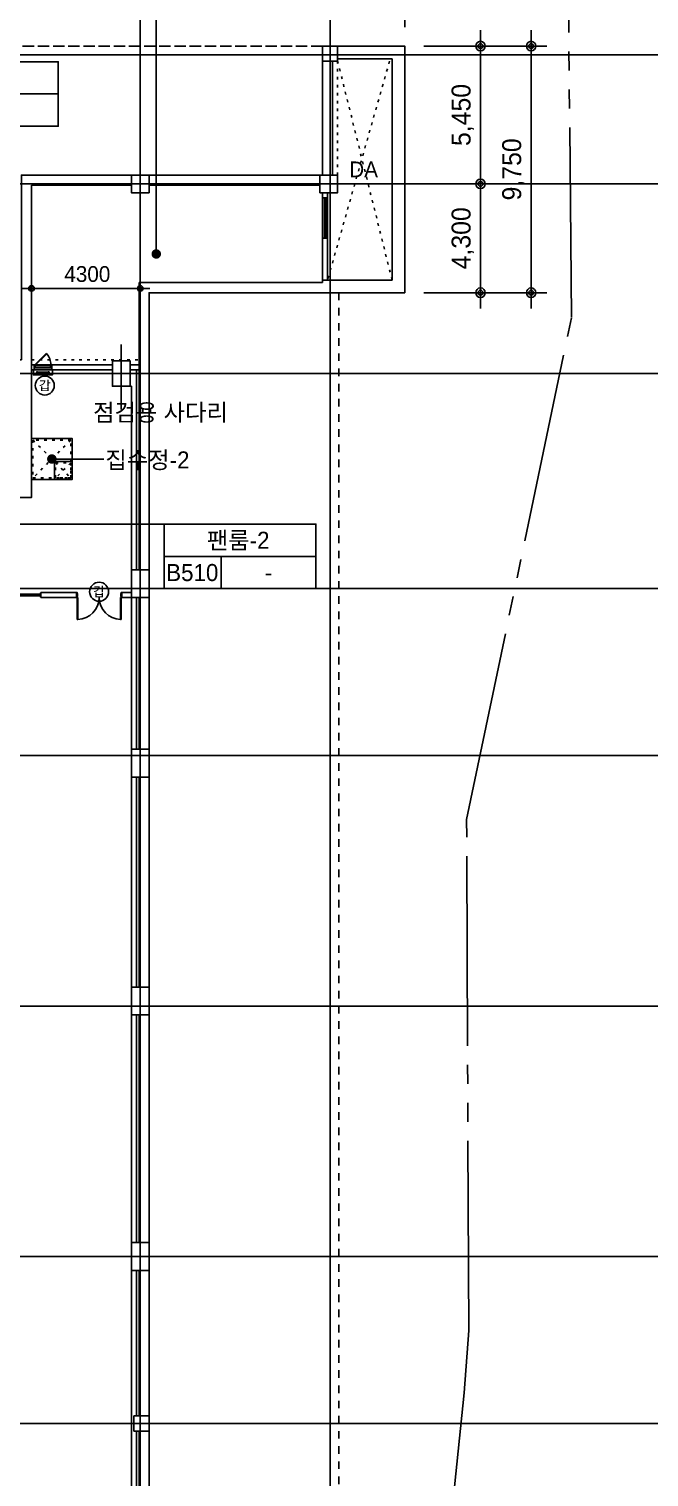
# Model space of a CAD drawing. Header units: metres. Extents: x 630750 to 860239, y 578133 to 726633.
# Drawn here: x 758604 to 783110, y 640692 to 697936 of the extents above; entities that cross this region are included whole.
import ezdxf
from ezdxf.enums import TextEntityAlignment as Align

# ---------------------------------------------------------------- set-up
doc = ezdxf.new("R2010")
doc.units = ezdxf.units.M
doc.header["$LTSCALE"] = 300
for name, pattern in [('HIDDEN', [2, 1, -1]), ('HIDDEN-1', [1.4, 0.35, -0.7, 0.35]), ('SITE$0$ACAD$0$DASHED', [19.05, 12.7, -6.35]), ('SITE$0$PROPERTY', [37.5, 25, -2.5, 2.5, -2.5, 2.5, -2.5])]:
    doc.linetypes.add(name, pattern=pattern)
doc.layers.get('Defpoints').update_dxf_attribs({"color": 8})
for name, color, linetype in [('A-CEN-1', 1, 'Continuous'), ('A-CON', 2, 'Continuous'), ('A-DIM', 7, 'Continuous'), ('A-DOR', 4, 'Continuous'), ('A-ELE-3', 3, 'Continuous'), ('A-ELE-7', 7, 'Continuous'), ('A-ELE-9', 9, 'Continuous'), ('A-ELE4', 4, 'Continuous'), ('A-ELE8', 8, 'Continuous'), ('A-ELE9', 9, 'Continuous'), ('A-HAT-1', 9, 'Continuous'), ('A-ROM', 7, 'Continuous'), ('A-STL1', 4, 'Continuous'), ('A-TXT-S', 3, 'Continuous'), ('A-WAL-BLK', 3, 'Continuous'), ('A-WALL-CONC', 2, 'Continuous'), ('A-WIN-GLASS', 4, 'Continuous'), ('DIM', 7, 'Continuous'), ('DOR', 4, 'Continuous'), ('SITE$0$C-PROP', 72, 'SITE$0$ACAD$0$DASHED'), ('블럭', 7, 'Continuous')]:
    doc.layers.add(name, color=color, linetype=linetype)
doc.styles.add('TEXT', font='')
doc.styles.add('TEXT(돋음)', font='')
doc.styles.add('돋움', font='')
doc.styles.get('TEXT').set_extended_font_data('DotumChe')
doc.styles.get('TEXT(돋음)').set_extended_font_data('Dotum')
doc.styles.get('돋움').set_extended_font_data('Dotum')
doc.dimstyles.new('DIM250', dxfattribs={"dimscale": 250, "dimtxt": 3, "dimasz": 1, "dimexe": 2, "dimexo": 3, "dimgap": 1, "dimtad": 1, "dimdec": 0, "dimzin": 0, "dimdsep": 46, "dimlunit": 6, "dimtxsty": 'TEXT(돋음)', "dimblk": 'Z_DOT', "dimcen": 2.5, "dimdle": 2, "dimclrd": 256, "dimclre": 256, "dimclrt": 3, "dimadec": 0, "dimazin": 0, "dimtfac": 1, "dimtdec": 0, "dimtix": 1, "dimtmove": 2, "dimatfit": 3, "dimldrblk": 'Z_DOT', "dimfxl": 1, "dimtolj": 1, "dimtzin": 0, "dimarcsym": 0})
doc.dimstyles.new('DIM250s', dxfattribs={"dimscale": 250, "dimtxt": 2.5, "dimasz": 0.6, "dimexe": 1.5, "dimexo": 2, "dimgap": 1, "dimtad": 1, "dimdec": 0, "dimzin": 0, "dimdsep": 46, "dimtxsty": 'TEXT(돋음)', "dimblk": 'Z_DOT', "dimcen": 1.5, "dimdle": 2, "dimclrd": 256, "dimclre": 256, "dimclrt": 3, "dimadec": 0, "dimazin": 0, "dimtfac": 1, "dimtdec": 0, "dimtix": 1, "dimtmove": 2, "dimatfit": 3, "dimldrblk": 'Z_DOT', "dimfxl": 1, "dimtolj": 1, "dimtzin": 0, "dimarcsym": 0})

# ---------------------------------------------------------------- blocks, each defined once
blk = doc.blocks.new('Z_DOT')
at = {"layer": 'DIM', "color": 7}
for p, q in [((0, -2.5), (0, 2.5)), ((-2.5, 0), (2.5, 0))]:
    blk.add_line(p, q, dxfattribs=at)
for radius in [0.75, 0.375]:
    blk.add_circle((0, 0), radius, dxfattribs=at)
blk = doc.blocks.new('*D25')
at = {"layer": 'A-DIM', "lineweight": -2, "transparency": 16777216}
for p, q in [((770504, 698010), (770504, 699919)), ((773455, 698010), (773455, 699919)), ((770254, 699419), (770004, 699419)), ((770504, 699419), (773455, 699419)), ((773705, 699419), (773955, 699419))]:
    blk.add_line(p, q, dxfattribs=at)
at = {"layer": 'Defpoints', "color": 0, "transparency": 16777216}
for p in [(773455, 699419), (770504, 697260), (773455, 697260)]:
    blk.add_point(p, dxfattribs=at)
at = {"layer": 'A-DIM', "lineweight": -2, "transparency": 16777216, "xscale": 250, "yscale": 250, "zscale": 250}
blk.add_blockref('Z_DOT', (770504, 699419), dxfattribs=at)
at = {"layer": 'A-DIM', "lineweight": -2, "transparency": 16777216, "xscale": 250, "yscale": 250, "zscale": 250, "rotation": 180}
blk.add_blockref('Z_DOT', (773455, 699419), dxfattribs=at)
at = {"layer": 'A-DIM', "color": 3, "transparency": 16777216, "insert": (771980, 700117), "char_height": 750, "attachment_point": 5, "style": 'TEXT(돋음)'}
blk.add_mtext('\\A1;2,950', dxfattribs=at)
blk = doc.blocks.new('*D26')
at = {"layer": 'A-DIM', "lineweight": -2, "transparency": 16777216}
for p, q in [((774204, 697260), (776950, 697260)), ((776450, 692060), (776450, 697010)), ((774205, 691810), (776950, 691810))]:
    blk.add_line(p, q, dxfattribs=at)
at = {"layer": 'Defpoints', "color": 0, "transparency": 16777216}
for p in [(773454, 697260), (776450, 697260), (773455, 691810)]:
    blk.add_point(p, dxfattribs=at)
at = {"layer": 'A-DIM', "lineweight": -2, "transparency": 16777216, "xscale": 250, "yscale": 250, "zscale": 250}
for p, rotation in [((776450, 697260), 90), ((776450, 691810), 270)]:
    blk.add_blockref('Z_DOT', p, dxfattribs=dict(at, rotation=rotation))
at = {"layer": 'A-DIM', "color": 3, "transparency": 16777216, "insert": (775752, 694535), "char_height": 750, "attachment_point": 5, "rotation": 90, "style": 'TEXT(돋음)'}
blk.add_mtext('\\A1;5,450', dxfattribs=at)
blk = doc.blocks.new('*D27')
at = {"layer": 'A-DIM', "lineweight": -2, "transparency": 16777216}
for p, q in [((774205, 691810), (776950, 691810)), ((776450, 687760), (776450, 691560)), ((774205, 687510), (776950, 687510))]:
    blk.add_line(p, q, dxfattribs=at)
at = {"layer": 'Defpoints', "color": 0, "transparency": 16777216}
for p in [(773455, 691810), (776450, 691810), (773455, 687510)]:
    blk.add_point(p, dxfattribs=at)
at = {"layer": 'A-DIM', "lineweight": -2, "transparency": 16777216, "xscale": 250, "yscale": 250, "zscale": 250}
for p, rotation in [((776450, 691810), 90), ((776450, 687510), 270)]:
    blk.add_blockref('Z_DOT', p, dxfattribs=dict(at, rotation=rotation))
at = {"layer": 'A-DIM', "color": 3, "transparency": 16777216, "insert": (775752, 689660), "char_height": 750, "attachment_point": 5, "rotation": 90, "style": 'TEXT(돋음)'}
blk.add_mtext('\\A1;4,300', dxfattribs=at)
blk = doc.blocks.new('*D28')
at = {"layer": 'A-DIM', "lineweight": -2, "transparency": 16777216}
for p, q in [((774205, 697260), (778950, 697260)), ((778450, 697010), (778450, 687760)), ((774204, 687510), (778950, 687510))]:
    blk.add_line(p, q, dxfattribs=at)
at = {"layer": 'Defpoints', "color": 0, "transparency": 16777216}
for p in [(773455, 697260), (773454, 687510), (778450, 687510)]:
    blk.add_point(p, dxfattribs=at)
at = {"layer": 'A-DIM', "lineweight": -2, "transparency": 16777216, "xscale": 250, "yscale": 250, "zscale": 250}
for p, rotation in [((778450, 697260), 90), ((778450, 687510), 270)]:
    blk.add_blockref('Z_DOT', p, dxfattribs=dict(at, rotation=rotation))
at = {"layer": 'A-DIM', "color": 3, "transparency": 16777216, "insert": (777752, 692385), "char_height": 750, "attachment_point": 5, "rotation": 90, "style": 'TEXT(돋음)'}
blk.add_mtext('\\A1;9,750', dxfattribs=at)
blk = doc.blocks.new('*D29')
at = {"layer": 'A-DIM', "lineweight": -2, "transparency": 16777216}
for p, q in [((758704, 690309), (758704, 687306)), ((763004, 690309), (763004, 687306)), ((758854, 687681), (762854, 687681))]:
    blk.add_line(p, q, dxfattribs=at)
at = {"layer": 'Defpoints', "color": 0, "transparency": 16777216}
for p in [(758704, 690809), (763004, 690809), (763004, 687681)]:
    blk.add_point(p, dxfattribs=at)
at = {"layer": 'A-DIM', "lineweight": -2, "transparency": 16777216, "xscale": 150, "yscale": 150, "zscale": 150, "rotation": 180}
blk.add_blockref('Z_DOT', (758704, 687681), dxfattribs=at)
at = {"layer": 'A-DIM', "lineweight": -2, "transparency": 16777216, "xscale": 150, "yscale": 150, "zscale": 150}
blk.add_blockref('Z_DOT', (763004, 687681), dxfattribs=at)
at = {"layer": 'A-DIM', "color": 3, "transparency": 16777216, "insert": (760910, 688244), "char_height": 625, "attachment_point": 5, "style": 'TEXT(돋음)'}
blk.add_mtext('\\A1;4300', dxfattribs=at)
blk = doc.blocks.new('d-18-18')
at = {"layer": 'A-DOR'}
for p, q in [((73696, 448489), (74565, 448489)), ((73696, 448459), (73696, 448489)), ((73696, 448459), (74565, 448459)), ((74565, 448459), (74565, 448489)), ((73696, 446779), (74565, 446779)), ((73696, 446779), (73696, 446749)), ((73696, 446749), (74565, 446749)), ((74565, 446749), (74565, 446779))]:
    blk.add_line(p, q, dxfattribs=at)
for points in [[(74565, 448459), (73696, 448459)], [(74565, 446779), (73696, 446779)]]:
    blk.add_lwpolyline(points, dxfattribs=at)
for points in [[(74565, 448519), (74765, 448519), (74765, 448489), (74720, 448489), (74720, 448474), (74610, 448474), (74610, 448489), (74565, 448489)], [(74565, 446719), (74765, 446719), (74765, 446749), (74720, 446749), (74720, 446764), (74610, 446764), (74610, 446749), (74565, 446749)]]:
    blk.add_lwpolyline(points, close=True, dxfattribs=at)
for centre, start, end in [((74565, 448489), 181.9742, 270), ((74565, 446749), 90, 178.0258)]:
    blk.add_arc(centre, 870, start, end, dxfattribs=at)
blk = doc.blocks.new('sym-rom')
at = {"color": 0, "linetype": 'ByBlock'}
for p, q in [((0, 5.1), (24, 5.1)), ((9, 0), (9, 5.1))]:
    blk.add_line(p, q, dxfattribs=at)
blk.add_lwpolyline([(0, 0), (24, 0), (24, 10.2), (0, 10.2)], close=True, dxfattribs=at)
blk = doc.blocks.new('dor-700')
at = {"layer": 'A-DOR'}
for p, q in [((197, 553), (218, 574)), ((218, 574), (670, 123)), ((197, 553), (649, 102)), ((670, 123), (649, 102))]:
    blk.add_line(p, q, dxfattribs=at)
for points in [[(0, 123), (0, 3), (45, 3), (45, 78), (30, 78), (30, 123)], [(700, 123), (700, 3), (655, 3), (655, 78), (670, 78), (670, 123)]]:
    blk.add_lwpolyline(points, close=True, dxfattribs=at)
blk.add_arc((715, 104), 686, 139.1042, 178.3732, dxfattribs=at)
at = {"layer": 'DOR', "color": 9}
for points in [[(30, 123), (627, 123)], [(45, 78), (655, 78)], [(45, 3), (655, 3)]]:
    blk.add_lwpolyline(points, dxfattribs=at)

msp = doc.modelspace()

# ---------------------------------------------------------------- linework, layer by layer
at = {"layer": 'A-CEN-1', "linetype": 'Continuous'}
for p, q in [((763004.4, 708258.8), (763004.4, 599232.8)), ((770504.4, 708258.8), (770504.4, 599232.8)), ((796986.4, 696910.2), (657202.6, 696910.2)), ((796986.4, 691810.2), (657202.6, 691810.2)), ((762254.4, 685460.5), (762254.4, 682893.8)), ((796986.4, 684310.2), (657202.6, 684310.2)), ((796986.4, 675810.2), (657202.6, 675810.2)), ((796986.4, 669210.2), (657202.6, 669210.2)), ((796986.4, 659310.2), (657202.6, 659310.2)), ((796986.4, 649410.2), (657202.6, 649410.2)), ((796986.4, 642810.2), (706281.8, 642810.2))]:
    msp.add_line(p, q, dxfattribs=at)
at = {"layer": 'A-CON'}
for points in [[(770204.4, 697260.2), (770804.4, 697260.2), (770804.4, 696660.2), (770204.4, 696660.2)], [(762654.4, 692160.2), (763354.4, 692160.2), (763354.4, 691460.2), (762654.4, 691460.2)], [(770104.4, 692160.2), (770804.4, 692160.2), (770804.4, 691460.2), (770104.4, 691460.2)], [(761904.4, 684810.2), (762604.4, 684810.2), (762604.4, 683810.2), (761904.4, 683810.2)], [(762654.4, 676560.2), (763354.4, 676560.2), (763354.4, 675460.2), (762654.4, 675460.2)], [(762654.4, 669460.2), (763354.4, 669460.2), (763354.4, 668360.2), (762654.4, 668360.2)], [(762654.4, 660060.2), (763354.4, 660060.2), (763354.4, 658960.2), (762654.4, 658960.2)], [(762654.4, 649960.2), (763354.4, 649960.2), (763354.4, 648860.2), (762654.4, 648860.2)], [(762754.4, 643110.2), (763354.4, 643110.2), (763354.4, 642510.2), (762754.4, 642510.2)]]:
    msp.add_lwpolyline(points, close=True, dxfattribs=at)
at = {"layer": 'A-DOR'}
for p, q in [((770314.4, 691215.2), (770314.4, 689704.5)), ((770374.4, 691215.2), (770374.4, 689704.5))]:
    msp.add_line(p, q, dxfattribs=at)
for points in [[(770404.4, 691260.2), (770284.4, 691260.2), (770284.4, 691215.2), (770404.4, 691215.2), (770404.4, 691215.2), (770404.4, 691215.2)], [(770404.4, 689659.5), (770284.4, 689659.5), (770284.4, 689704.5), (770404.4, 689704.5), (770404.4, 689704.5), (770404.4, 689704.5)]]:
    msp.add_lwpolyline(points, close=True, dxfattribs=at)
at = {"layer": 'A-ELE-3', "color": 3}
msp.add_lwpolyline([(758704.4, 680130.2), (760314.3, 680130.2), (760314.3, 681740.2), (758704.4, 681740.2)], close=True, dxfattribs=at)
at = {"layer": 'A-ELE-7'}
msp.add_line((761566.7, 680935.2), (759509.3, 680935.2), dxfattribs=at)
at = {"layer": 'A-ELE-7', "const_width": 187.5}
msp.add_lwpolyline([(759509.3, 680841.5, -1), (759509.3, 681029, -1)], format="xyb", close=True, dxfattribs=at)
at = {"layer": 'A-ELE-9', "linetype": 'HIDDEN-1'}
for p, q in [((760259.3, 681685.2), (758759.4, 680185.2)), ((758759.4, 681685.2), (760259.3, 680185.2)), ((760259.3, 680785.2), (759659.3, 680185.2))]:
    msp.add_line(p, q, dxfattribs=at)
for points in [[(758759.4, 680185.2), (760259.3, 680185.2), (760259.3, 681685.2), (758759.4, 681685.2)], [(759659.3, 680785.2), (760259.3, 680785.2), (760259.3, 680185.2), (759659.3, 680185.2)]]:
    msp.add_lwpolyline(points, close=True, dxfattribs=at)
at = {"layer": 'A-ELE4', "linetype": 'HIDDEN'}
for p, q in [((770204.4, 697260.2), (680954.4, 697260.2)), ((770854.4, 687510.2), (770854.4, 609960.2))]:
    msp.add_line(p, q, dxfattribs=at)
for points in [[(770854.4, 687510.2), (770854.4, 609960.2), (716064.8, 609960.2), (679154.4, 621160.4), (679154.4, 626866.2), (674154.4, 628383.4), (674154.4, 637410.2), (679154.4, 637410.2), (679154.4, 664910.2), (680954.4, 664910.2), (680954.4, 697260.2)], [(680954.4, 697260.2), (770204.4, 697260.2)]]:
    msp.add_lwpolyline(points, dxfattribs=at)
at = {"layer": 'A-ELE4'}
msp.add_lwpolyline([(759609.3, 680835.2), (760309.3, 680835.2), (760309.3, 680135.2), (759609.3, 680135.2)], close=True, dxfattribs=at)
at = {"layer": 'A-ELE8'}
msp.add_lwpolyline([(758779.4, 684460.2), (758779.4, 684260.2), (759529.4, 684260.2), (759529.4, 684460.2)], dxfattribs=at)
at = {"layer": 'A-ELE9'}
msp.add_line((758804.4, 684460.2), (759504.4, 684460.2), dxfattribs=at)
at = {"layer": 'A-HAT-1', "color": 8, "linetype": 'HIDDEN-1'}
for p, q in [((772854.4, 696660.2), (770404.4, 688010.2)), ((772954.4, 688010.2), (770804.4, 696660.2)), ((770804.4, 692160.2), (770804.4, 696660.2)), ((758704.4, 684860.2), (762954.4, 684860.2))]:
    msp.add_line(p, q, dxfattribs=at)
at = {"layer": 'A-ROM', "color": 7}
for p, q in [((763635.7, 700996.1), (763635.7, 689040.4)), ((763946.9, 678360.2), (756536.8, 678360.2))]:
    msp.add_line(p, q, dxfattribs=at)
at = {"layer": 'A-ROM', "color": 7, "const_width": 187.5}
msp.add_lwpolyline([(763542, 689040.4, -1), (763729.5, 689040.4, -1)], format="xyb", close=True, dxfattribs=at)
at = {"layer": 'A-STL1'}
for p, q in [((759357.7, 684372.7, 0), (758951, 684372.7, 0)), ((758951, 684347.7, 0), (759357.7, 684347.7, 0))]:
    msp.add_line(p, q, dxfattribs=at)
for centre in [(758929.4, 684360.2), (759379.4, 684360.2)]:
    msp.add_circle(centre, 25, dxfattribs=at)
at = {"layer": 'A-WAL-BLK'}
for p, q in [((770204.4, 691260.2), (770204.4, 691460.2)), ((770204.4, 691260.2), (770404.4, 691260.2)), ((770404.4, 691260.2), (770404.4, 691460.2)), ((770204.4, 688010.2), (770204.4, 689659.5)), ((770204.4, 689659.5), (770404.4, 689659.5)), ((770404.4, 688010.2), (770404.4, 689659.5)), ((758704.4, 684660.2), (758804.4, 684660.2)), ((758804.4, 684660.2), (758804.4, 684460.2)), ((759504.4, 684660.2), (761904.4, 684660.2)), ((759504.4, 684660.2), (759504.4, 684460.2)), ((762604.4, 684660.2), (762954.4, 684660.2)), ((758704.4, 684460.2), (758804.4, 684460.2)), ((759504.4, 684460.2), (761904.4, 684460.2)), ((762604.4, 684460.2), (762954.4, 684460.2)), ((762854.4, 684460.2), (762854.4, 676560.2)), ((762604.4, 683810.2), (762654.4, 683810.2)), ((762654.4, 683810.2), (762654.4, 676560.2)), ((759079.4, 675660.2), (760479.4, 675660.2)), ((759079.4, 675660.2), (759079.4, 675460.2)), ((760479.4, 675660.2), (760479.4, 675460.2)), ((762279.4, 675660.2), (762654.4, 675660.2)), ((762279.4, 675660.2), (762279.4, 675460.2)), ((759079.4, 675460.2), (760479.4, 675460.2)), ((762279.4, 675460.2), (762654.4, 675460.2)), ((762654.4, 675460.2), (762654.4, 669460.2)), ((762854.4, 675460.2), (762854.4, 669460.2)), ((762654.4, 668360.2), (762654.4, 660060.2)), ((762854.4, 668360.2), (762854.4, 660060.2)), ((762654.4, 658960.2), (762654.4, 649960.2)), ((762854.4, 658960.2), (762854.4, 649960.2)), ((762654.4, 648860.2), (762654.4, 631360.2)), ((762854.4, 648860.2), (762854.4, 643110.2)), ((762854.4, 642510.2), (762854.4, 633210.2))]:
    msp.add_line(p, q, dxfattribs=at)
at = {"layer": 'A-WALL-CONC'}
for p, q in [((770604.4, 696660.2), (770604.4, 692160.2)), ((772954.4, 696760.2), (770804.4, 696760.2)), ((772954.4, 688010.2), (772954.4, 696760.2)), ((762654.4, 691760.2), (758704.4, 691760.2)), ((758704.4, 684960.2), (758704.4, 691760.2)), ((770104.4, 691760.2), (763354.4, 691760.2)), ((762954.4, 687910.2), (762954.4, 676560.2)), ((762954.4, 687910.2), (770204.4, 687910.2)), ((770204.4, 688010.2), (772954.4, 688010.2)), ((770204.4, 688010.2), (770204.4, 687910.2)), ((762954.4, 675460.2), (762954.4, 669460.2)), ((762954.4, 668360.2), (762954.4, 660060.2)), ((762954.4, 658960.2), (762954.4, 649960.2)), ((762954.4, 648860.2), (762954.4, 643110.2)), ((762954.4, 642510.2), (762954.4, 633210.2))]:
    msp.add_line(p, q, dxfattribs=at)
for points in [[(770204.4, 697260.2), (770204.4, 692160.2), (758304.4, 692160.2), (758304.4, 684860.2), (747554.4, 684860.2), (747554.4, 681160.2), (706054.4, 681160.2), (706054.4, 640356.6), (701163.8, 640356.6), (698187.6, 630548.3), (741154.7, 617510.2), (770854.4, 617510.2), (770854.4, 633410.2), (763354.4, 633410.2), (763354.4, 687510.2), (773454.4, 687510.2), (773454.4, 697260.2), (770204.4, 697260.2)], [(750704.4, 683210.2), (750704.4, 679410.2), (758704.4, 679410.2), (758704.4, 684960.2)]]:
    msp.add_lwpolyline(points, dxfattribs=at)
at = {"layer": 'A-WIN-GLASS'}
for p, q in [((755129.4, 675595.2), (759029.4, 675595.2)), ((755129.4, 675525.2), (759029.4, 675525.2)), ((759029.4, 675620.2), (759029.4, 675500.2)), ((759079.4, 675620.2), (759029.4, 675620.2)), ((759029.4, 675500.2), (759079.4, 675500.2)), ((759079.4, 675500.2), (759079.4, 675620.2))]:
    msp.add_line(p, q, dxfattribs=at)
at = {"layer": 'DIM'}
msp.add_lwpolyline([(759154.4, 684346.2, 0, 250, 0), (759439.9, 683652.7, 0, 0, 0), (759794.9, 682812.7, 0, 0, 0), (760631.1, 682812.7, 0, 0, 0)], format="xyseb", dxfattribs=at)
at = {"layer": 'DOR', "color": 9}
msp.add_line((770204.4, 689660.2), (770204.4, 691260.2), dxfattribs=at)
for points in [[(770284.4, 689704.5), (770284.4, 691215.2)], [(770404.4, 689704.5), (770404.4, 691215.2)]]:
    msp.add_lwpolyline(points, dxfattribs=at)
at = {"layer": 'SITE$0$C-PROP', "color": 9, "linetype": 'SITE$0$PROPERTY'}
msp.add_lwpolyline([(772973.5, 616462.3), (775808, 644020.3), (775982.9, 646488.4), (775900.4, 666689.2), (780047, 686544.3), (779801, 711927.7)], dxfattribs=at)
at = {"layer": '블럭', "color": 1}
for centre in [(759229.7, 683839.3), (761375.9, 675689.4, 0)]:
    msp.add_circle(centre, 375, dxfattribs=at)

# ---------------------------------------------------------------- block references
at = {"rotation": 90}
msp.add_blockref('d-18-18', (1208998.1, 600895.2), dxfattribs=at)
at = {"layer": 'A-DOR', "xscale": -1, "rotation": 1.131250077612833e-05}
msp.add_blockref('dor-700', (759504.4, 684536.8), dxfattribs=at)
at = {"layer": 'A-ROM', "color": 7, "xscale": 250, "yscale": 250, "zscale": 250}
for p in [(753761.2, 694091), (763946.9, 675810.2)]:
    msp.add_blockref('sym-rom', p, dxfattribs=at)

# ---------------------------------------------------------------- texts
at = {"layer": 'A-ROM', "color": 3, "style": '돋움'}
for s, p in [('팬룸-2', (766871.5, 677722.7)), ('B510', (765059, 676447.7)), ('-', (768071.9, 676447.7))]:
    msp.add_text(s, height=675, dxfattribs=at).set_placement(p, align=Align.MIDDLE_CENTER)
at = {"layer": 'A-TXT-S', "color": 3, "style": '돋움'}
msp.add_text('DA', height=625, dxfattribs=at).set_placement((771829.4, 692385.2, 0), align=Align.MIDDLE_CENTER)
msp.add_text('점검용 사다리', height=675, dxfattribs=at).set_placement((763802.5, 682438.8, 0), align=Align.CENTER)
msp.add_text('집수정-2', height=675, dxfattribs=at).set_placement((761622.9, 680898.8, 0), align=Align.MIDDLE_LEFT)
at = {"layer": '블럭', "style": 'TEXT'}
for p in [(759229.7, 683839.3), (761375.9, 675689.4, 0)]:
    msp.add_text('갑', height=375, dxfattribs=at).set_placement(p, align=Align.MIDDLE_CENTER)

# ---------------------------------------------------------------- dimensions: what is measured, and where the dimension line sits
at = {"layer": 'A-DIM'}
dim = msp.add_linear_dim(base=(773454.6, 699419.2), p1=(770504.4, 697260.2), p2=(773454.6, 697260.2), dimstyle='DIM250', dxfattribs=at)
dim.commit()
dim.dimension.update_dxf_attribs({"geometry": '*D25', "text_midpoint": (771979.5, 700117)})
for base, p1, p2, picture, middle in [((776449.6, 697260.2), (773454.6, 691810.2), (773454.4, 697260.2), '*D26', (775751.8, 694535.2)), ((778449.6, 687510.2), (773454.6, 697260.2), (773454.4, 687510.2), '*D28', (777751.8, 692385.2)), ((776449.6, 691810.2), (773454.6, 687510.2), (773454.6, 691810.2), '*D27', (775751.8, 689660.2))]:
    dim = msp.add_linear_dim(base=base, p1=p1, p2=p2, angle=90, dimstyle='DIM250', dxfattribs=at)
    dim.commit()
    dim.dimension.update_dxf_attribs({"geometry": picture, "text_midpoint": middle})
dim = msp.add_linear_dim(base=(763004.4, 687681.1), p1=(758704.4, 690808.8), p2=(763004.4, 690808.8), dimstyle='DIM250s', dxfattribs=at)
dim.commit()
dim.dimension.update_dxf_attribs({"geometry": '*D29', "text_midpoint": (760910, 688244), "dimtype": 160})

doc.saveas('drawing.dxf')
